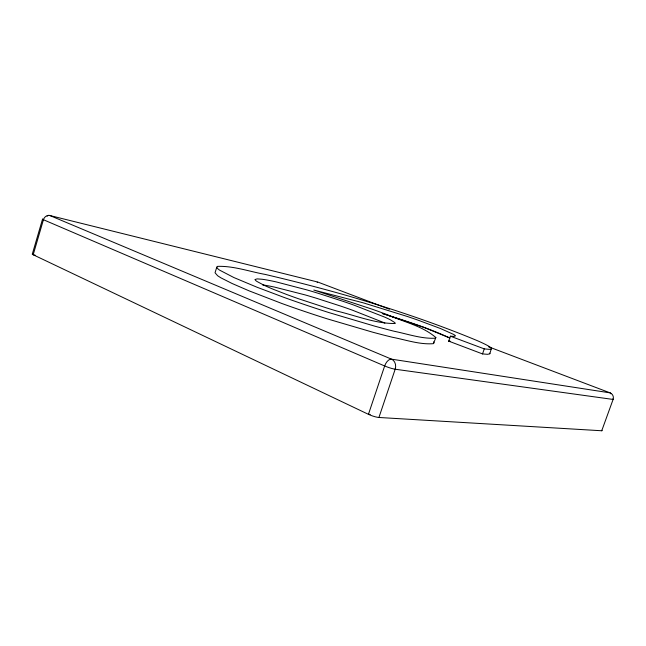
<?xml version="1.0" encoding="UTF-8"?>
<svg xmlns="http://www.w3.org/2000/svg" width="646" height="646" viewBox="0 0 646 646"><rect width="100%" height="100%" fill="white"/><g stroke="black" fill="none" stroke-linecap="round" stroke-linejoin="round"><path stroke-width="0.97" d="M32.3 254.12L42.523 219.188M216.773 267.194L215.037 272.749L217.637 275.753L220.997 277.885L232.051 283.473L249.146 290.87L281.801 303.467A102.1 8.519 18.1 0 0 304.008 311.243A99.177 8.301 18.1 0 0 327.134 318.817L372.556 332.149A129.2 10.481 18 0 0 392.324 337.236C405.85 339.836 419.577 344.786 433.45 343.664L435.856 337.551C422.161 325.689 402.838 321.676 386.397 314.36A98.903 7.429 18.2 0 0 372.354 309.256L313.803 290.046L363.092 302.788L407.513 316.54A49.96 3.327 18.5 0 1 418.543 320.335L440.548 328.556L453.33 334.297A39.519 2.624 18.5 0 1 455.406 335.863L454.283 336.388L450.391 336.195L448.704 341.128L482.522 353.927L487.706 354.323L489.813 353.766L491.436 348.315A77.972 5.225 18.5 0 0 487.044 345.263A78.077 5.233 18.5 0 0 476.998 340.523C436.591 323.694 395.013 309.773 353.055 297.346C323.993 288.867 294.665 281.341 265.191 274.421C249.396 271.554 233.577 265.797 217.411 266.37L216.773 267.194L217.427 268.413L219.422 270.044L233.917 277.562L257.124 287.276L283.78 297.322A102.165 7.873 18.1 0 0 306.01 305.074A99.234 7.671 18.1 0 0 329.153 312.656L374.567 326.109A129.281 9.69 18 0 0 394.318 331.293C407.812 334.014 421.434 338.932 435.307 338.213L435.856 337.551M32.599 253.991A5.911 0.67 16 0 0 33.188 254.758L368.438 414.328A7.865 1.389 18.9 0 0 378.927 417.478L395.174 369.229A7.897 6.589 -82.4 0 0 391.516 359.16L49.799 215.506A5.628 3.351 -77.4 0 0 47.134 216.152M482.522 353.927L484.266 348.88L489.426 349.365L491.501 348.888M378.927 417.478L601.741 430.761L613.078 399.486A5.144 5.031 82.5 0 0 610.082 392.857L488.449 346.749M317.17 282.633L317.469 282.173M370.215 414.441L368.438 414.328L384.661 365.975A7.889 4.264 -67 0 1 391.516 359.16L610.082 392.857A5.136 1.801 -68.4 0 1 610.793 393.794M450.327 341.258L448.704 341.128L449.559 341.201M35.11 255.154L33.188 254.758L43.435 219.729A5.628 4.877 -65.3 0 1 49.799 215.506L317.784 282.044L389.441 309.216M384.75 314.255L382.222 313.471C405.123 320.691 428.161 327.91 449.963 338.068L424.139 327.457L385.589 314.513M450.391 336.195L484.266 348.88M612.731 399.018L613.393 399.486L395.174 369.229A7.905 0.961 18.7 0 1 384.661 365.975L43.435 219.729A5.935 0.46 16.7 0 1 43.007 219.139M433.555 341.887L434.023 342.945M489.765 353.144L489.813 353.766M384.871 323.121A59.222 4.772 18.2 0 0 383.264 322.378L352.45 310.193A62.064 4.998 18.1 0 0 341.217 306.261L317.008 298.436A66.417 5.378 18.1 0 0 305.146 294.907L274.687 287.131A100.259 8.366 18.2 0 0 262.494 284.87M601.676 430.284A5.346 0.565 20.1 0 1 601.741 430.761M255.17 279.484L255.154 279.686A65.214 4.99 18.1 0 0 257.027 281.503L264.044 285.257A63.696 4.885 18.1 0 0 273.92 289.537L286.444 294.406A57.736 4.457 18.1 0 0 298.557 298.759L326.222 307.827A68.888 5.249 18.1 0 0 337.139 311.13C356.148 315.636 375.746 323.775 395.207 323.493A63.906 4.772 18.2 0 0 394.641 322.499L390.636 319.948A59.254 4.417 18.2 0 0 384.984 317.234L354.105 305.187A62.105 4.627 18.1 0 0 342.856 301.27L318.639 293.429A66.457 4.974 18.1 0 0 306.777 289.876L276.351 281.939A100.324 7.736 18.2 0 0 262.066 279.25L257.132 278.886L255.17 279.484"/></g></svg>
